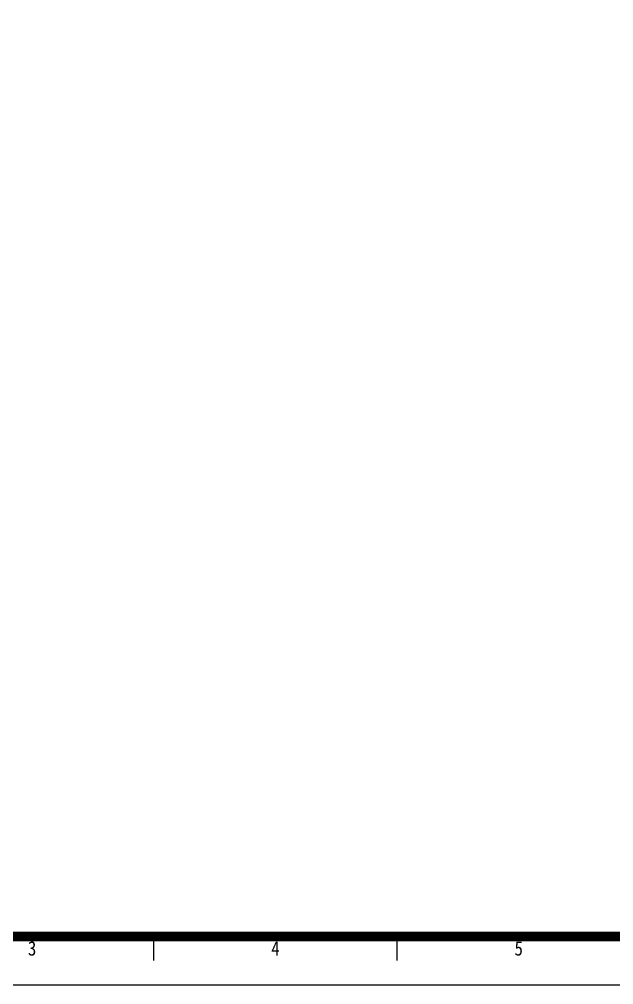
# Model space of a CAD drawing. Extents: x 164940 to 3842273, y 640355 to 1124023.
# Drawn here: x 3790381 to 3799600, y 1078630 to 1093610 of the extents above; entities that cross this region are included whole.
import ezdxf
from ezdxf.enums import TextEntityAlignment as Align

# ---------------------------------------------------------------- set-up
doc = ezdxf.new("R2010")
doc.units = 0
doc.header["$LTSCALE"] = 1000
doc.header["$MEASUREMENT"] = 0
doc.layers.add('TK', color=6, linetype='Continuous')
doc.styles.add('TKZ1', font='SIMHEI.TTF', dxfattribs={"width": 0.7})

# ---------------------------------------------------------------- blocks, each defined once
blk = doc.blocks.new('图框')
for p, q in [((-124596, -504211), (-124596, -503711)), ((-119558, -504211), (-119558, -503711)), ((-142208, -504711), (-58108, -504711))]:
    blk.add_line(p, q)
at = {"const_width": 200}
blk.add_lwpolyline([(-59108, -446311), (-139708, -446311), (-139708, -503711), (-59108, -503711)], close=True, dxfattribs=at)
at = {"style": 'TKZ1', "width": 0.85}
for s, p in [('3', (-127115, -503961)), ('4', (-122077, -503961)), ('5', (-117040, -503961))]:
    blk.add_text(s, height=300, dxfattribs=at).set_placement(p, align=Align.MIDDLE)

msp = doc.modelspace()

# ---------------------------------------------------------------- block references
at = {"layer": 'TK', "xscale": 0.7491082046180964, "yscale": 0.749108204501681, "zscale": 0.7491082045191116}
msp.add_blockref('图框', (3885803, 1456713), dxfattribs=at)

doc.saveas('drawing.dxf')
